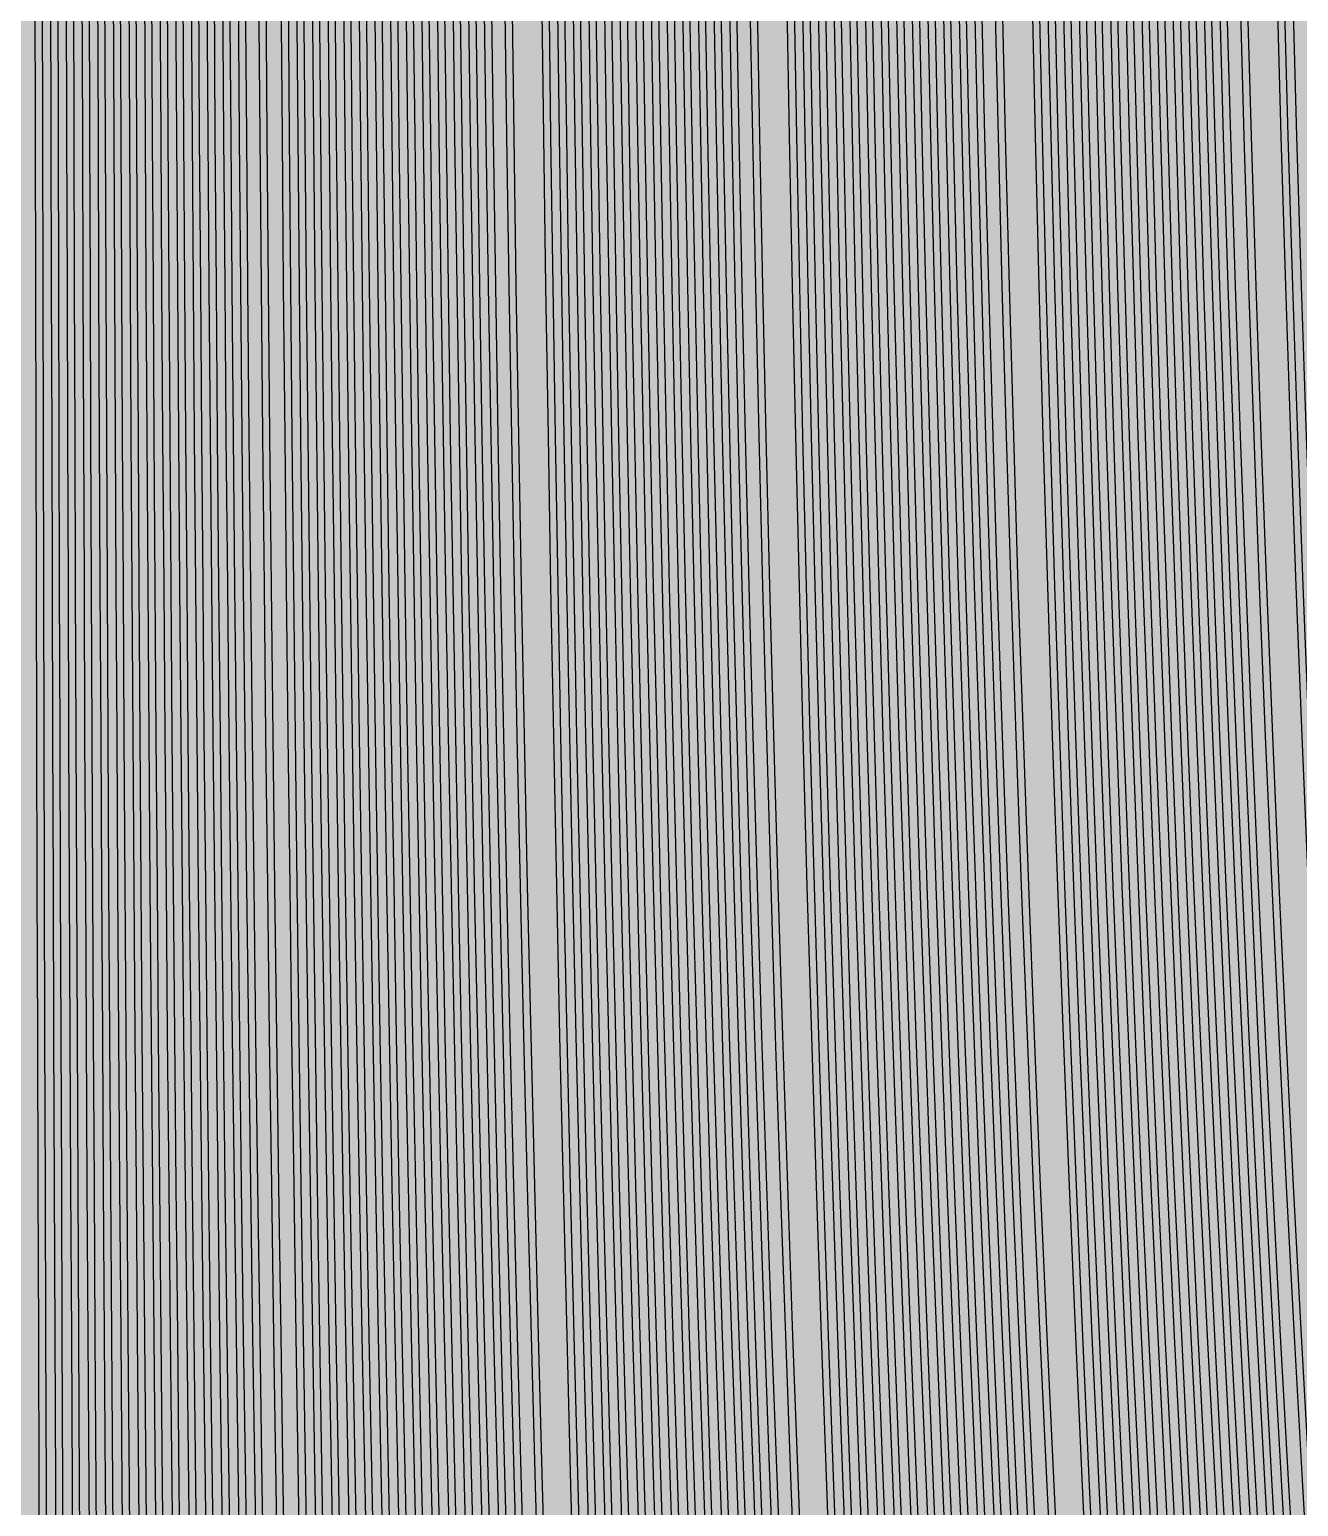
# Model space of a CAD drawing. Header units: metres. Extents: x -7231 to 10969, y -37556 to 1873.
# Drawn here: x 1692.4 to 2064.6, y -761.4 to -327.9 of the extents above; entities that cross this region are included whole.
import ezdxf

# ---------------------------------------------------------------- set-up
doc = ezdxf.new("R2010")
doc.units = ezdxf.units.M
doc.layers.add('Metal1', color=4, linetype='CONTINUOUS')
doc.layers.add('Polyimide', color=7, linetype='CONTINUOUS')

msp = doc.modelspace()

# ---------------------------------------------------------------- hatches: boundary and pattern name
at = {"layer": 'Polyimide'}
msp.add_hatch(color=7, dxfattribs=at).paths.add_polyline_path([(4065.69, -468), (4066.67, -501.99), (4068.51, -535.99), (4071.41, -569.99), (4075.54, -603.99), (4081.04, -637.99), (4088.01, -671.99), (4096.52, -705.98), (4106.62, -739.98), (4118.33, -773.98), (4131.63, -807.98), (4146.49, -841.98), (4162.87, -875.98), (4180.68, -909.97), (4199.83, -943.97), (4220.22, -977.97), (4241.73, -1011.97), (4264.21, -1045.97), (4287.52, -1079.96), (4311.51, -1113.96), (4336.01, -1147.96), (4360.86, -1181.96), (4385.88, -1215.96), (4410.89, -1249.96), (4435.74, -1283.95), (4460.24, -1317.95), (4484.23, -1351.95), (4507.54, -1385.95), (4530.02, -1419.95), (4551.53, -1453.94), (4571.92, -1487.94), (4591.07, -1521.94), (4608.88, -1555.94), (4625.26, -1589.94), (4640.12, -1623.94), (4653.42, -1657.93), (4665.13, -1691.93), (4675.23, -1725.93), (4683.74, -1759.93), (4690.71, -1793.93), (4696.21, -1827.93), (4700.34, -1861.92), (4703.24, -1895.92), (4705.08, -1929.92), (4706.06, -1963.92), (4706.44, -1997.92), (4706.5, -2031.91), (4706.5, -4793.02), (4709.95, -4838.39), (4720.22, -4882.71), (4737.08, -4924.98), (4760.13, -4964.2), (4788.85, -4999.49), (4822.58, -5030.03), (4860.53, -5055.12), (4901.85, -5074.18), (4901.85, -5074.18), (4970.68, -5105.23), (5034.7, -5145.26), (5092.76, -5193.54), (5143.8, -5249.19), (5186.89, -5311.2), (5221.24, -5378.44), (5246.23, -5449.69), (5261.41, -5523.66), (5266.5, -5599), (5261.41, -5674.34), (5246.23, -5748.31), (5221.24, -5819.56), (5186.89, -5886.8), (5143.8, -5948.81), (5092.76, -6004.46), (5034.7, -6052.74), (4970.68, -6092.77), (4901.85, -6123.82), (4860.53, -6142.88), (4822.58, -6167.97), (4788.85, -6198.51), (4760.13, -6233.8), (4737.08, -6273.02), (4720.22, -6315.29), (4709.95, -6359.61), (4706.5, -6404.98), (4706.5, -9221.52), (4709.95, -9266.88), (4720.22, -9311.21), (4737.08, -9353.47), (4760.13, -9392.7), (4788.85, -9427.98), (4822.58, -9458.52), (4860.53, -9483.61), (4901.85, -9502.67), (4970.68, -9533.72), (5034.7, -9573.75), (5092.76, -9622.03), (5143.8, -9677.68), (5186.89, -9739.69), (5221.24, -9806.94), (5246.23, -9878.19), (5261.41, -9952.16), (5266.5, -10027.49), (5261.41, -10102.83), (5246.23, -10176.8), (5221.24, -10248.05), (5186.89, -10315.3), (5143.8, -10377.31), (5092.76, -10432.96), (5034.7, -10481.24), (4970.68, -10521.27), (4901.85, -10552.32), (4860.53, -10571.38), (4822.58, -10596.46), (4788.85, -10627), (4760.13, -10662.29), (4737.08, -10701.52), (4720.22, -10743.78), (4709.95, -10788.1), (4706.5, -10833.47), (4706.5, -13650.01), (4709.95, -13695.38), (4720.22, -13739.7), (4737.08, -13781.96), (4760.13, -13821.19), (4788.85, -13856.48), (4822.58, -13887.02), (4860.53, -13912.11), (4901.85, -13931.17), (4970.68, -13962.22), (5034.7, -14002.25), (5092.76, -14050.53), (5143.8, -14106.18), (5186.89, -14168.19), (5221.24, -14235.43), (5246.23, -14306.68), (5261.41, -14380.65), (5266.5, -14455.99), (5261.41, -14531.33), (5246.23, -14605.29), (5221.24, -14676.55), (5186.89, -14743.79), (5143.8, -14805.8), (5092.76, -14861.45), (5034.7, -14909.73), (4970.68, -14949.76), (4901.85, -14980.81), (4860.53, -14999.87), (4822.58, -15024.96), (4788.85, -15055.5), (4760.13, -15090.79), (4737.08, -15130.01), (4720.22, -15172.27), (4709.95, -15216.6), (4706.5, -15261.97), (4706.5, -15455.99), (4720.95, -15750.04), (4764.14, -16041.26), (4835.68, -16326.84), (4934.86, -16604.04), (5060.74, -16870.18), (5212.09, -17122.7), (5387.47, -17359.17), (5585.18, -17577.31), (5803.32, -17775.02), (6039.79, -17950.4), (6292.31, -18101.75), (6558.45, -18227.63), (6835.65, -18326.81), (7121.23, -18398.34), (7412.45, -18441.54), (7706.5, -18455.99), (9969.01, -18455.99), (10047.42, -18459.84), (10125.08, -18471.36), (10201.23, -18490.44), (10275.15, -18516.89), (10346.12, -18550.45), (10413.46, -18590.81), (10476.52, -18637.58), (10534.69, -18690.3), (10587.41, -18748.47), (10634.18, -18811.53), (10674.54, -18878.87), (10708.11, -18949.84), (10734.56, -19023.76), (10753.63, -19099.92), (10765.15, -19177.58), (10769.01, -19255.99), (10769.01, -20895.8), (10730.24, -20951.41), (10694.6, -21009.08), (10662.21, -21068.63), (10633.17, -21129.89), (10607.55, -21192.66), (10585.45, -21256.74), (10566.93, -21321.96), (10552.05, -21388.09), (10540.84, -21454.95), (10533.35, -21522.33), (10529.6, -21590.02), (10529.6, -21657.81), (10533.35, -21725.5), (10540.84, -21792.87), (10552.05, -21859.73), (10566.93, -21925.87), (10585.45, -21991.08), (10607.55, -22055.17), (10633.17, -22117.94), (10662.21, -22179.19), (10694.6, -22238.74), (10730.24, -22296.41), (10769.01, -22352.03), (10769.01, -32454.24), (10728.74, -32510.49), (10691.72, -32568.92), (10658.05, -32629.35), (10627.85, -32691.58), (10601.2, -32755.42), (10578.21, -32820.67), (10558.93, -32887.1), (10543.44, -32954.52), (10531.77, -33022.71), (10523.97, -33091.44), (10520.07, -33160.51), (10520.07, -33229.69), (10523.97, -33298.75), (10531.77, -33367.49), (10543.44, -33435.67), (10558.93, -33503.09), (10578.21, -33569.53), (10601.2, -33634.77), (10627.85, -33698.61), (10658.05, -33760.85), (10691.72, -33821.28), (10728.74, -33879.71), (10769.01, -33935.96), (10769.01, -36556), (10765.15, -36634.41), (10753.63, -36712.07), (10734.56, -36788.23), (10708.11, -36862.15), (10674.54, -36933.12), (10634.18, -37000.46), (10587.41, -37063.51), (10534.69, -37121.69), (10476.52, -37174.41), (10413.46, -37221.18), (10346.12, -37261.54), (10275.15, -37295.1), (10201.23, -37321.55), (10125.08, -37340.63), (10047.42, -37352.15), (9969.01, -37356), (-6231.01, -37356), (-6309.42, -37352.15), (-6387.08, -37340.63), (-6463.23, -37321.55), (-6537.15, -37295.1), (-6608.12, -37261.54), (-6675.46, -37221.18), (-6738.52, -37174.41), (-6796.69, -37121.69), (-6849.41, -37063.51), (-6896.18, -37000.46), (-6936.54, -36933.12), (-6970.11, -36862.15), (-6996.56, -36788.23), (-7015.63, -36712.07), (-7027.15, -36634.41), (-7031.01, -36556), (-7031.01, -33936), (-6990.74, -33879.75), (-6953.7, -33821.31), (-6920.03, -33760.88), (-6889.82, -33698.64), (-6863.18, -33634.8), (-6840.18, -33569.55), (-6820.9, -33503.11), (-6805.4, -33435.69), (-6793.74, -33367.49), (-6785.94, -33298.75), (-6782.03, -33229.68), (-6782.03, -33160.5), (-6785.94, -33091.43), (-6793.74, -33022.69), (-6805.4, -32954.5), (-6820.9, -32887.07), (-6840.18, -32820.63), (-6863.18, -32755.39), (-6889.82, -32691.54), (-6920.03, -32629.3), (-6953.7, -32568.87), (-6990.74, -32510.43), (-7031.01, -32454.18), (-7031.01, -22364.83), (-6990.74, -22308.58), (-6953.7, -22250.14), (-6920.03, -22189.71), (-6889.82, -22127.47), (-6863.18, -22063.62), (-6840.18, -21998.38), (-6820.9, -21931.94), (-6805.4, -21864.51), (-6793.74, -21796.32), (-6785.94, -21727.58), (-6782.03, -21658.51), (-6782.03, -21589.33), (-6785.94, -21520.26), (-6793.74, -21451.52), (-6805.4, -21383.32), (-6820.9, -21315.9), (-6840.18, -21249.46), (-6863.18, -21184.21), (-6889.82, -21120.37), (-6920.03, -21058.13), (-6953.7, -20997.7), (-6990.74, -20939.26), (-7031.01, -20883.01), (-7031.01, -19255.99), (-7027.15, -19177.58), (-7015.63, -19099.92), (-6996.56, -19023.76), (-6970.11, -18949.84), (-6936.54, -18878.87), (-6896.18, -18811.53), (-6849.41, -18748.47), (-6796.69, -18690.3), (-6738.52, -18637.58), (-6675.46, -18590.81), (-6608.12, -18550.45), (-6537.15, -18516.89), (-6463.23, -18490.44), (-6387.08, -18471.36), (-6309.42, -18459.84), (-6231.01, -18455.99), (-3968.5, -18455.99), (-3674.45, -18441.54), (-3383.23, -18398.34), (-3097.65, -18326.81), (-2820.45, -18227.63), (-2554.31, -18101.75), (-2301.79, -17950.4), (-2065.32, -17775.02), (-1847.18, -17577.31), (-1649.47, -17359.17), (-1474.09, -17122.7), (-1322.74, -16870.18), (-1196.86, -16604.04), (-1097.68, -16326.84), (-1026.14, -16041.26), (-982.95, -15750.04), (-968.5, -15455.99), (-968.5, -15261.97), (-971.95, -15216.6), (-982.22, -15172.27), (-999.08, -15130.01), (-1022.13, -15090.79), (-1050.85, -15055.5), (-1084.58, -15024.96), (-1122.53, -14999.87), (-1163.85, -14980.81), (-1232.68, -14949.76), (-1296.7, -14909.73), (-1354.76, -14861.45), (-1405.8, -14805.8), (-1448.89, -14743.79), (-1483.24, -14676.55), (-1508.23, -14605.29), (-1523.41, -14531.33), (-1528.5, -14455.99), (-1523.41, -14380.65), (-1508.23, -14306.68), (-1483.24, -14235.43), (-1448.89, -14168.19), (-1405.8, -14106.18), (-1354.76, -14050.53), (-1296.7, -14002.25), (-1232.68, -13962.22), (-1163.85, -13931.17), (-1122.53, -13912.11), (-1084.58, -13887.02), (-1050.85, -13856.48), (-1022.13, -13821.19), (-999.08, -13781.96), (-982.22, -13739.7), (-971.95, -13695.38), (-968.5, -13650.01), (-968.5, -12309.64), (-971.95, -12264.27), (-982.22, -12219.94), (-999.08, -12177.68), (-1022.13, -12138.46), (-1050.85, -12103.17), (-1084.58, -12072.63), (-1122.53, -12047.54), (-1163.85, -12028.48), (-1232.68, -11997.43), (-1296.7, -11957.4), (-1354.76, -11909.12), (-1405.8, -11853.47), (-1448.89, -11791.46), (-1483.24, -11724.22), (-1508.23, -11652.96), (-1523.41, -11579), (-1528.5, -11503.66), (-1523.41, -11428.32), (-1508.23, -11354.35), (-1483.24, -11283.1), (-1448.89, -11215.86), (-1405.8, -11153.85), (-1354.76, -11098.2), (-1296.7, -11049.92), (-1232.68, -11009.89), (-1163.85, -10978.84), (-1122.53, -10959.78), (-1084.58, -10934.69), (-1050.85, -10904.15), (-1022.13, -10868.86), (-999.08, -10829.63), (-982.22, -10787.37), (-971.95, -10743.05), (-968.5, -10697.68), (-968.5, -9357.31), (-971.95, -9311.94), (-982.22, -9267.62), (-999.08, -9225.35), (-1022.13, -9186.13), (-1050.85, -9150.84), (-1084.58, -9120.3), (-1122.53, -9095.21), (-1163.85, -9076.15), (-1163.85, -9076.15), (-1232.68, -9045.1), (-1296.7, -9005.07), (-1354.76, -8956.79), (-1405.8, -8901.14), (-1448.89, -8839.13), (-1483.24, -8771.89), (-1508.23, -8700.64), (-1523.41, -8626.67), (-1528.5, -8551.33), (-1523.41, -8475.99), (-1508.23, -8402.02), (-1483.24, -8330.77), (-1448.89, -8263.53), (-1405.8, -8201.52), (-1354.76, -8145.87), (-1296.7, -8097.59), (-1232.68, -8057.56), (-1163.85, -8026.51), (-1163.85, -8026.51), (-1122.53, -8007.45), (-1084.58, -7982.36), (-1050.85, -7951.82), (-1022.13, -7916.53), (-999.08, -7877.31), (-982.22, -7835.04), (-971.95, -7790.72), (-968.5, -7745.35), (-968.5, -6404.98), (-971.95, -6359.61), (-982.22, -6315.29), (-999.08, -6273.02), (-1022.13, -6233.8), (-1050.85, -6198.51), (-1084.58, -6167.97), (-1122.53, -6142.88), (-1163.85, -6123.82), (-1163.85, -6123.82), (-1232.68, -6092.77), (-1296.7, -6052.74), (-1354.76, -6004.46), (-1405.8, -5948.81), (-1448.89, -5886.8), (-1483.24, -5819.56), (-1508.23, -5748.31), (-1523.41, -5674.34), (-1528.5, -5599), (-1523.41, -5523.66), (-1508.23, -5449.69), (-1483.24, -5378.44), (-1448.89, -5311.2), (-1405.8, -5249.19), (-1354.76, -5193.54), (-1296.7, -5145.26), (-1232.68, -5105.23), (-1163.85, -5074.18), (-1163.85, -5074.18), (-1122.53, -5055.12), (-1084.58, -5030.03), (-1050.85, -4999.49), (-1022.13, -4964.2), (-999.08, -4924.98), (-982.22, -4882.71), (-971.95, -4838.39), (-968.5, -4793.02), (-968.5, -2031.91), (-968.44, -1997.92), (-968.06, -1963.92), (-967.05, -1929.92), (-965.18, -1895.92), (-962.22, -1861.92), (-958.01, -1827.93), (-952.41, -1793.93), (-945.31, -1759.93), (-936.64, -1725.93), (-926.35, -1691.93), (-914.43, -1657.93), (-900.88, -1623.94), (-885.74, -1589.94), (-869.05, -1555.94), (-850.91, -1521.94), (-831.4, -1487.94), (-810.63, -1453.94), (-788.72, -1419.95), (-765.82, -1385.95), (-742.07, -1351.95), (-717.63, -1317.95), (-692.67, -1283.95), (-667.36, -1249.96), (-641.88, -1215.96), (-616.39, -1181.96), (-591.08, -1147.96), (-566.12, -1113.96), (-541.68, -1079.96), (-517.93, -1045.97), (-495.03, -1011.97), (-473.12, -977.97), (-452.35, -943.97), (-432.84, -909.97), (-414.7, -875.98), (-398.01, -841.98), (-382.87, -807.98), (-369.32, -773.98), (-357.4, -739.98), (-347.11, -705.98), (-338.44, -671.99), (-331.34, -637.99), (-325.74, -603.99), (-321.53, -569.99), (-318.57, -535.99), (-316.7, -501.99), (-315.69, -468), (-315.31, -434), (-315.25, -400), (-315.25, 401), (-315.25, 451), (-315.25, 1644), (-270.25, 1644), (-270.03, 1637.13), (-269.35, 1630.29), (-268.23, 1623.52), (-266.67, 1616.82), (-264.68, 1610.25), (-262.26, 1603.82), (-259.42, 1597.56), (-256.18, 1591.5), (-252.55, 1585.67), (-248.55, 1580.08), (-244.19, 1574.77), (-239.5, 1569.75), (-234.48, 1565.06), (-229.17, 1560.7), (-223.58, 1556.7), (-217.75, 1553.07), (-211.69, 1549.83), (-205.43, 1546.99), (-199, 1544.57), (-192.43, 1542.58), (-185.73, 1541.02), (-178.96, 1539.9), (-172.12, 1539.22), (-165.25, 1539), (-158.38, 1539.22), (-151.54, 1539.9), (-144.77, 1541.02), (-138.07, 1542.58), (-131.5, 1544.57), (-125.07, 1546.99), (-118.81, 1549.83), (-112.75, 1553.07), (-106.92, 1556.7), (-101.33, 1560.7), (-96.02, 1565.06), (-91, 1569.75), (-86.31, 1574.77), (-81.95, 1580.08), (-77.95, 1585.67), (-74.32, 1591.5), (-71.08, 1597.56), (-68.24, 1603.82), (-65.82, 1610.25), (-63.83, 1616.82), (-62.27, 1623.52), (-61.15, 1630.29), (-60.47, 1637.13), (-60.25, 1644), (1853, 1644), (1853, 1573), (3815.25, 1573), (3815.46, 1579.54), (3816.11, 1586.05), (3817.17, 1592.51), (3818.66, 1598.88), (3820.56, 1605.14), (3822.86, 1611.27), (3825.56, 1617.23), (3828.65, 1623), (3832.1, 1628.56), (3835.91, 1633.88), (3840.07, 1638.93), (3844.54, 1643.71), (3849.32, 1648.18), (3854.37, 1652.34), (3859.69, 1656.15), (3865.25, 1659.6), (3871.02, 1662.69), (3876.98, 1665.39), (3883.11, 1667.69), (3889.37, 1669.59), (3895.74, 1671.08), (3902.2, 1672.14), (3908.71, 1672.79), (3915.25, 1673), (3921.79, 1672.79), (3928.3, 1672.14), (3934.76, 1671.08), (3941.13, 1669.59), (3947.39, 1667.69), (3953.52, 1665.39), (3959.48, 1662.69), (3965.25, 1659.6), (3970.81, 1656.15), (3976.13, 1652.34), (3981.18, 1648.18), (3985.96, 1643.71), (3990.43, 1638.93), (3994.59, 1633.88), (3998.4, 1628.56), (4001.85, 1623), (4004.94, 1617.23), (4007.64, 1611.27), (4009.94, 1605.14), (4011.84, 1598.88), (4013.33, 1592.51), (4014.39, 1586.05), (4015.04, 1579.54), (4015.25, 1573), (4065.25, 1573), (4065.25, 451), (4065.25, 401), (4065.25, -400), (4065.31, -434), (4065.69, -468)])

# ---------------------------------------------------------------- linework, layer by layer
at = {"layer": 'Metal1'}
for points in [[(1695.37, -799.38), (1695.21, -755.37), (1695.06, -711.35), (1694.91, -667.33), (1694.78, -623.31), (1694.65, -579.29), (1694.54, -535.27), (1694.43, -491.25), (1694.33, -447.23), (1694.23, -403.21), (1694.15, -359.19), (1694.07, -315.17)], [(1696.07, -315.17), (1696.15, -359.19), (1696.23, -403.21), (1696.33, -447.23), (1696.43, -491.25), (1696.54, -535.26), (1696.65, -579.28), (1696.78, -623.3), (1696.91, -667.32), (1697.06, -711.34), (1697.21, -755.36), (1697.37, -799.38)], [(1700.28, -799.39), (1700.08, -755.37), (1699.89, -711.35), (1699.71, -667.33), (1699.54, -623.31), (1699.39, -579.29), (1699.24, -535.27), (1699.1, -491.25), (1698.97, -447.23), (1698.86, -403.21), (1698.75, -359.19), (1698.66, -315.17)], [(1700.66, -315.17), (1700.75, -359.19), (1700.86, -403.21), (1700.97, -447.23), (1701.1, -491.24), (1701.24, -535.26), (1701.39, -579.28), (1701.54, -623.3), (1701.71, -667.32), (1701.89, -711.34), (1702.08, -755.36), (1702.28, -799.38)], [(1705.2, -799.39), (1704.96, -755.37), (1704.73, -711.35), (1704.51, -667.33), (1704.31, -623.31), (1704.12, -579.29), (1703.94, -535.27), (1703.78, -491.25), (1703.62, -447.23), (1703.48, -403.21), (1703.36, -359.19), (1703.24, -315.17)], [(1705.24, -315.17), (1705.36, -359.19), (1705.48, -403.21), (1705.62, -447.23), (1705.78, -491.24), (1705.94, -535.26), (1706.12, -579.28), (1706.31, -623.3), (1706.51, -667.32), (1706.73, -711.34), (1706.96, -755.36), (1707.2, -799.38)], [(1710.11, -799.39), (1709.83, -755.37), (1709.56, -711.35), (1709.31, -667.33), (1709.07, -623.31), (1708.85, -579.29), (1708.64, -535.27), (1708.45, -491.25), (1708.27, -447.23), (1708.11, -403.21), (1707.96, -359.19), (1707.82, -315.17)], [(1709.82, -315.17), (1709.96, -359.19), (1710.11, -403.21), (1710.27, -447.22), (1710.45, -491.24), (1710.64, -535.26), (1710.85, -579.28), (1711.07, -623.3), (1711.31, -667.32), (1711.56, -711.34), (1711.83, -755.36), (1712.11, -799.37)], [(1715.03, -799.39), (1714.7, -755.37), (1714.4, -711.35), (1714.11, -667.33), (1713.84, -623.31), (1713.58, -579.29), (1713.34, -535.27), (1713.12, -491.25), (1712.92, -447.23), (1712.73, -403.21), (1712.56, -359.19), (1712.41, -315.17)], [(1714.41, -315.17), (1714.56, -359.19), (1714.73, -403.21), (1714.92, -447.22), (1715.12, -491.24), (1715.34, -535.26), (1715.58, -579.28), (1715.84, -623.3), (1716.11, -667.32), (1716.4, -711.34), (1716.7, -755.35), (1717.03, -799.37)], [(1719.94, -799.39), (1719.58, -755.37), (1719.23, -711.35), (1718.91, -667.33), (1718.6, -623.31), (1718.31, -579.29), (1718.05, -535.27), (1717.8, -491.25), (1717.57, -447.23), (1717.36, -403.21), (1717.16, -359.19), (1716.99, -315.18)], [(1718.99, -315.17), (1719.16, -359.19), (1719.36, -403.21), (1719.57, -447.22), (1719.8, -491.24), (1720.05, -535.26), (1720.31, -579.28), (1720.6, -623.3), (1720.91, -667.32), (1721.23, -711.34), (1721.58, -755.35), (1721.94, -799.37)], [(1724.86, -799.39), (1724.45, -755.37), (1724.07, -711.35), (1723.71, -667.33), (1723.36, -623.31), (1723.05, -579.29), (1722.75, -535.27), (1722.47, -491.25), (1722.21, -447.23), (1721.98, -403.21), (1721.77, -359.2), (1721.57, -315.18)], [(1723.57, -315.17), (1723.77, -359.19), (1723.98, -403.2), (1724.21, -447.22), (1724.47, -491.24), (1724.75, -535.26), (1725.05, -579.28), (1725.36, -623.3), (1725.7, -667.32), (1726.07, -711.33), (1726.45, -755.35), (1726.86, -799.37)], [(1729.77, -799.39), (1729.33, -755.37), (1728.9, -711.35), (1728.5, -667.33), (1728.13, -623.31), (1727.78, -579.29), (1727.45, -535.27), (1727.14, -491.25), (1726.86, -447.23), (1726.6, -403.22), (1726.37, -359.2), (1726.15, -315.18)], [(1728.15, -315.17), (1728.37, -359.19), (1728.6, -403.2), (1728.86, -447.22), (1729.14, -491.24), (1729.45, -535.26), (1729.78, -579.28), (1730.13, -623.3), (1730.5, -667.32), (1730.9, -711.33), (1731.32, -755.35), (1731.77, -799.37)], [(1734.69, -799.39), (1734.2, -755.37), (1733.74, -711.35), (1733.3, -667.33), (1732.89, -623.31), (1732.51, -579.29), (1732.15, -535.27), (1731.82, -491.26), (1731.51, -447.24), (1731.23, -403.22), (1730.97, -359.2), (1730.74, -315.18)], [(1732.74, -315.17), (1732.97, -359.18), (1733.23, -403.2), (1733.51, -447.22), (1733.82, -491.24), (1734.15, -535.26), (1734.51, -579.28), (1734.89, -623.3), (1735.3, -667.31), (1735.74, -711.33), (1736.2, -755.35), (1736.69, -799.37)], [(1739.6, -799.39), (1739.07, -755.37), (1738.57, -711.35), (1738.1, -667.33), (1737.66, -623.31), (1737.24, -579.29), (1736.85, -535.28), (1736.49, -491.26), (1736.16, -447.24), (1735.85, -403.22), (1735.57, -359.2), (1735.32, -315.18)], [(1737.32, -315.17), (1737.57, -359.18), (1737.85, -403.2), (1738.16, -447.22), (1738.49, -491.24), (1738.85, -535.26), (1739.24, -579.28), (1739.66, -623.3), (1740.1, -667.31), (1740.57, -711.33), (1741.07, -755.35), (1741.6, -799.37)], [(1744.52, -799.39), (1743.95, -755.37), (1743.41, -711.35), (1742.9, -667.34), (1742.42, -623.32), (1741.97, -579.3), (1741.55, -535.28), (1741.17, -491.26), (1740.81, -447.24), (1740.48, -403.22), (1740.18, -359.2), (1739.9, -315.18)], [(1741.9, -315.17), (1742.18, -359.18), (1742.48, -403.2), (1742.81, -447.22), (1743.17, -491.24), (1743.55, -535.26), (1743.97, -579.28), (1744.42, -623.29), (1744.9, -667.31), (1745.41, -711.33), (1745.95, -755.35), (1746.52, -799.37)], [(1749.43, -799.4), (1748.82, -755.38), (1748.24, -711.36), (1747.7, -667.34), (1747.18, -623.32), (1746.7, -579.3), (1746.26, -535.28), (1745.84, -491.26), (1745.45, -447.24), (1745.1, -403.22), (1744.78, -359.2), (1744.49, -315.18)], [(1746.49, -315.17), (1746.78, -359.18), (1747.1, -403.2), (1747.45, -447.22), (1747.84, -491.24), (1748.26, -535.26), (1748.7, -579.28), (1749.18, -623.29), (1749.7, -667.31), (1750.24, -711.33), (1750.82, -755.35), (1751.43, -799.37)], [(1754.35, -799.4), (1753.69, -755.38), (1753.08, -711.36), (1752.5, -667.34), (1751.95, -623.32), (1751.44, -579.3), (1750.96, -535.28), (1750.51, -491.26), (1750.1, -447.24), (1749.72, -403.22), (1749.38, -359.2), (1749.07, -315.18)], [(1751.07, -315.16), (1751.38, -359.18), (1751.72, -403.2), (1752.1, -447.22), (1752.51, -491.24), (1752.96, -535.26), (1753.44, -579.27), (1753.95, -623.29), (1754.5, -667.31), (1755.08, -711.33), (1755.69, -755.35), (1756.35, -799.37)], [(1759.26, -799.4), (1758.57, -755.38), (1757.91, -711.36), (1757.29, -667.34), (1756.71, -623.32), (1756.17, -579.3), (1755.66, -535.28), (1755.19, -491.26), (1754.75, -447.24), (1754.35, -403.22), (1753.98, -359.2), (1753.65, -315.18)], [(1755.65, -315.16), (1755.98, -359.18), (1756.35, -403.2), (1756.75, -447.22), (1757.19, -491.24), (1757.66, -535.26), (1758.17, -579.27), (1758.71, -623.29), (1759.29, -667.31), (1759.91, -711.33), (1760.57, -755.35), (1761.26, -799.36)], [(1765.43, -799.4), (1764.72, -755.38), (1764.05, -711.36), (1763.41, -667.34), (1762.82, -623.32), (1762.26, -579.3), (1761.74, -535.28), (1761.26, -491.26), (1760.81, -447.24), (1760.4, -403.22), (1760.02, -359.2), (1759.69, -315.18)], [(1761.69, -315.16), (1762.02, -359.18), (1762.4, -403.2), (1762.81, -447.22), (1763.26, -491.24), (1763.74, -535.26), (1764.26, -579.27), (1764.82, -623.29), (1765.41, -667.31), (1766.05, -711.33), (1766.72, -755.35), (1767.43, -799.36)], [(1772.01, -799.4), (1771.29, -755.38), (1770.61, -711.36), (1769.97, -667.34), (1769.37, -623.32), (1768.81, -579.3), (1768.28, -535.28), (1767.79, -491.26), (1767.34, -447.24), (1766.92, -403.22), (1766.54, -359.2), (1766.2, -315.18)], [(1768.2, -315.16), (1768.54, -359.18), (1768.92, -403.2), (1769.34, -447.22), (1769.79, -491.24), (1770.28, -535.26), (1770.81, -579.27), (1771.37, -623.29), (1771.97, -667.31), (1772.61, -711.33), (1773.29, -755.35), (1774.01, -799.36)], [(1776.92, -799.4), (1776.17, -755.38), (1775.45, -711.36), (1774.77, -667.34), (1774.14, -623.32), (1773.54, -579.3), (1772.98, -535.28), (1772.46, -491.26), (1771.99, -447.24), (1771.55, -403.22), (1771.15, -359.2), (1770.79, -315.18)], [(1772.79, -315.16), (1773.15, -359.18), (1773.55, -403.2), (1773.99, -447.22), (1774.46, -491.24), (1774.98, -535.25), (1775.54, -579.27), (1776.14, -623.29), (1776.77, -667.31), (1777.45, -711.33), (1778.17, -755.35), (1778.92, -799.36)], [(1781.84, -799.4), (1781.04, -755.38), (1780.28, -711.36), (1779.57, -667.34), (1778.9, -623.32), (1778.27, -579.3), (1777.68, -535.28), (1777.14, -491.26), (1776.63, -447.24), (1776.17, -403.22), (1775.75, -359.2), (1775.37, -315.18)], [(1777.37, -315.16), (1777.75, -359.18), (1778.17, -403.2), (1778.63, -447.22), (1779.14, -491.24), (1779.68, -535.25), (1780.27, -579.27), (1780.9, -623.29), (1781.57, -667.31), (1782.28, -711.33), (1783.04, -755.34), (1783.84, -799.36)], [(1786.75, -799.4), (1785.91, -755.38), (1785.12, -711.36), (1784.37, -667.34), (1783.66, -623.32), (1783, -579.3), (1782.39, -535.28), (1781.81, -491.26), (1781.28, -447.24), (1780.8, -403.22), (1780.35, -359.2), (1779.95, -315.18)], [(1781.95, -315.16), (1782.35, -359.18), (1782.8, -403.2), (1783.28, -447.22), (1783.81, -491.24), (1784.39, -535.25), (1785, -579.27), (1785.66, -623.29), (1786.37, -667.31), (1787.12, -711.33), (1787.91, -755.34), (1788.75, -799.36)], [(1791.67, -799.4), (1790.79, -755.38), (1789.95, -711.36), (1789.17, -667.34), (1788.43, -623.32), (1787.73, -579.3), (1787.09, -535.28), (1786.49, -491.26), (1785.93, -447.24), (1785.42, -403.22), (1784.96, -359.2), (1784.54, -315.18)], [(1786.53, -315.16), (1786.96, -359.18), (1787.42, -403.2), (1787.93, -447.22), (1788.49, -491.23), (1789.09, -535.25), (1789.73, -579.27), (1790.43, -623.29), (1791.17, -667.31), (1791.95, -711.32), (1792.79, -755.34), (1793.67, -799.36)], [(1796.58, -799.4), (1795.66, -755.38), (1794.79, -711.36), (1793.97, -667.34), (1793.19, -623.32), (1792.47, -579.3), (1791.79, -535.28), (1791.16, -491.26), (1790.58, -447.24), (1790.04, -403.22), (1789.56, -359.2), (1789.12, -315.18)], [(1791.12, -315.16), (1791.56, -359.18), (1792.04, -403.2), (1792.58, -447.22), (1793.16, -491.23), (1793.79, -535.25), (1794.47, -579.27), (1795.19, -623.29), (1795.97, -667.31), (1796.79, -711.32), (1797.66, -755.34), (1798.58, -799.36)], [(1801.5, -799.4), (1800.54, -755.38), (1799.62, -711.36), (1798.76, -667.34), (1797.96, -623.32), (1797.2, -579.3), (1796.49, -535.28), (1795.83, -491.26), (1795.23, -447.24), (1794.67, -403.22), (1794.16, -359.2), (1793.7, -315.18)], [(1795.7, -315.16), (1796.16, -359.18), (1796.67, -403.2), (1797.23, -447.22), (1797.83, -491.23), (1798.49, -535.25), (1799.2, -579.27), (1799.96, -623.29), (1800.76, -667.31), (1801.62, -711.32), (1802.54, -755.34), (1803.5, -799.36)], [(1806.41, -799.4), (1805.41, -755.38), (1804.46, -711.36), (1803.56, -667.34), (1802.72, -623.32), (1801.93, -579.3), (1801.19, -535.28), (1800.51, -491.26), (1799.87, -447.24), (1799.29, -403.22), (1798.76, -359.2), (1798.28, -315.18)], [(1800.28, -315.16), (1800.76, -359.18), (1801.29, -403.2), (1801.87, -447.21), (1802.51, -491.23), (1803.19, -535.25), (1803.93, -579.27), (1804.72, -623.29), (1805.56, -667.3), (1806.46, -711.32), (1807.41, -755.34), (1808.41, -799.36)], [(1811.33, -799.41), (1810.28, -755.39), (1809.29, -711.36), (1808.36, -667.34), (1807.48, -623.32), (1806.66, -579.3), (1805.89, -535.28), (1805.18, -491.26), (1804.52, -447.24), (1803.92, -403.22), (1803.37, -359.2), (1802.87, -315.18)], [(1804.87, -315.16), (1805.37, -359.18), (1805.92, -403.2), (1806.52, -447.21), (1807.18, -491.23), (1807.89, -535.25), (1808.66, -579.27), (1809.48, -623.29), (1810.36, -667.3), (1811.29, -711.32), (1812.28, -755.34), (1813.33, -799.36)], [(1816.24, -799.41), (1815.16, -755.39), (1814.13, -711.37), (1813.16, -667.35), (1812.25, -623.32), (1811.39, -579.3), (1810.6, -535.28), (1809.86, -491.26), (1809.17, -447.24), (1808.54, -403.22), (1807.97, -359.2), (1807.45, -315.18)], [(1809.45, -315.16), (1809.97, -359.18), (1810.54, -403.2), (1811.17, -447.21), (1811.85, -491.23), (1812.6, -535.25), (1813.39, -579.27), (1814.25, -623.28), (1815.16, -667.3), (1816.13, -711.32), (1817.16, -755.34), (1818.24, -799.36)], [(1821.16, -799.41), (1820.03, -755.39), (1818.96, -711.37), (1817.96, -667.35), (1817.01, -623.33), (1816.13, -579.31), (1815.3, -535.28), (1814.53, -491.26), (1813.82, -447.24), (1813.17, -403.22), (1812.57, -359.2), (1812.03, -315.18)], [(1814.03, -315.16), (1814.57, -359.18), (1815.17, -403.2), (1815.82, -447.21), (1816.53, -491.23), (1817.3, -535.25), (1818.13, -579.27), (1819.01, -623.28), (1819.96, -667.3), (1820.96, -711.32), (1822.03, -755.34), (1823.16, -799.35)], [(1826.07, -799.41), (1824.91, -755.39), (1823.8, -711.37), (1822.76, -667.35), (1821.78, -623.33), (1820.86, -579.31), (1820, -535.29), (1819.2, -491.27), (1818.47, -447.24), (1817.79, -403.22), (1817.17, -359.2), (1816.62, -315.18)], [(1818.62, -315.16), (1819.17, -359.18), (1819.79, -403.19), (1820.47, -447.21), (1821.2, -491.23), (1822, -535.25), (1822.86, -579.27), (1823.78, -623.28), (1824.76, -667.3), (1825.8, -711.32), (1826.9, -755.34), (1828.07, -799.35)], [(1830.99, -799.41), (1829.78, -755.39), (1828.63, -711.37), (1827.56, -667.35), (1826.54, -623.33), (1825.59, -579.31), (1824.7, -535.29), (1823.88, -491.27), (1823.11, -447.25), (1822.41, -403.22), (1821.78, -359.2), (1821.2, -315.18)], [(1823.2, -315.16), (1823.78, -359.18), (1824.41, -403.19), (1825.11, -447.21), (1825.88, -491.23), (1826.7, -535.25), (1827.59, -579.26), (1828.54, -623.28), (1829.55, -667.3), (1830.63, -711.32), (1831.78, -755.34), (1832.99, -799.35)], [(1835.9, -799.41), (1834.65, -755.39), (1833.47, -711.37), (1832.35, -667.35), (1831.3, -623.33), (1830.32, -579.31), (1829.4, -535.29), (1828.55, -491.27), (1827.76, -447.25), (1827.04, -403.23), (1826.38, -359.2), (1825.78, -315.18)], [(1827.78, -315.16), (1828.38, -359.18), (1829.04, -403.19), (1829.76, -447.21), (1830.55, -491.23), (1831.4, -535.25), (1832.32, -579.26), (1833.3, -623.28), (1834.35, -667.3), (1835.47, -711.32), (1836.65, -755.33), (1837.9, -799.35)], [(1842.07, -799.41), (1840.8, -755.39), (1839.6, -711.37), (1838.47, -667.35), (1837.41, -623.33), (1836.41, -579.31), (1835.48, -535.29), (1834.62, -491.27), (1833.82, -447.25), (1833.09, -403.23), (1832.42, -359.21), (1831.82, -315.18)], [(1833.82, -315.16), (1834.42, -359.18), (1835.09, -403.19), (1835.82, -447.21), (1836.62, -491.23), (1837.48, -535.25), (1838.41, -579.26), (1839.41, -623.28), (1840.47, -667.3), (1841.6, -711.32), (1842.8, -755.33), (1844.07, -799.35)], [(1852.41, -799.41), (1851.2, -755.39), (1850.07, -711.37), (1849, -667.35), (1847.99, -623.33), (1847.04, -579.31), (1846.16, -535.29), (1845.34, -491.27), (1844.58, -447.25), (1843.89, -403.22), (1843.26, -359.2), (1842.68, -315.18)], [(1844.68, -315.16), (1845.26, -359.18), (1845.89, -403.19), (1846.58, -447.21), (1847.34, -491.23), (1848.16, -535.25), (1849.04, -579.27), (1849.99, -623.28), (1851, -667.3), (1852.07, -711.32), (1853.2, -755.34), (1854.4, -799.35)], [(1857.32, -799.41), (1856.08, -755.39), (1854.9, -711.37), (1853.79, -667.35), (1852.75, -623.33), (1851.77, -579.31), (1850.86, -535.29), (1850.02, -491.27), (1849.23, -447.25), (1848.51, -403.23), (1847.86, -359.2), (1847.27, -315.18)], [(1849.27, -315.16), (1849.86, -359.18), (1850.51, -403.19), (1851.23, -447.21), (1852.02, -491.23), (1852.86, -535.25), (1853.77, -579.26), (1854.75, -623.28), (1855.79, -667.3), (1856.9, -711.32), (1858.08, -755.33), (1859.32, -799.35)], [(1862.24, -799.41), (1860.95, -755.39), (1859.74, -711.37), (1858.59, -667.35), (1857.52, -623.33), (1856.51, -579.31), (1855.56, -535.29), (1854.69, -491.27), (1853.88, -447.25), (1853.14, -403.23), (1852.46, -359.21), (1851.85, -315.18)], [(1853.85, -315.16), (1854.46, -359.18), (1855.14, -403.19), (1855.88, -447.21), (1856.69, -491.23), (1857.56, -535.25), (1858.51, -579.26), (1859.52, -623.28), (1860.59, -667.3), (1861.74, -711.32), (1862.95, -755.33), (1864.23, -799.35)], [(1867.15, -799.41), (1865.83, -755.39), (1864.57, -711.37), (1863.39, -667.35), (1862.28, -623.33), (1861.24, -579.31), (1860.27, -535.29), (1859.36, -491.27), (1858.53, -447.25), (1857.76, -403.23), (1857.06, -359.21), (1856.43, -315.19)], [(1858.43, -315.16), (1859.06, -359.18), (1859.76, -403.19), (1860.53, -447.21), (1861.36, -491.23), (1862.27, -535.25), (1863.24, -579.26), (1864.28, -623.28), (1865.39, -667.3), (1866.57, -711.32), (1867.82, -755.33), (1869.15, -799.35)], [(1872.06, -799.41), (1870.7, -755.39), (1869.41, -711.37), (1868.19, -667.35), (1867.04, -623.33), (1865.97, -579.31), (1864.97, -535.29), (1864.04, -491.27), (1863.18, -447.25), (1862.39, -403.23), (1861.67, -359.21), (1861.01, -315.19)], [(1863.01, -315.16), (1863.67, -359.17), (1864.39, -403.19), (1865.18, -447.21), (1866.04, -491.23), (1866.97, -535.24), (1867.97, -579.26), (1869.04, -623.28), (1870.19, -667.3), (1871.41, -711.31), (1872.7, -755.33), (1874.06, -799.35)], [(1876.98, -799.41), (1875.57, -755.39), (1874.24, -711.37), (1872.99, -667.35), (1871.81, -623.33), (1870.7, -579.31), (1869.67, -535.29), (1868.71, -491.27), (1867.82, -447.25), (1867.01, -403.23), (1866.27, -359.21), (1865.6, -315.19)], [(1867.6, -315.16), (1868.27, -359.17), (1869.01, -403.19), (1869.82, -447.21), (1870.71, -491.23), (1871.67, -535.24), (1872.7, -579.26), (1873.81, -623.28), (1874.99, -667.3), (1876.24, -711.31), (1877.57, -755.33), (1878.98, -799.35)], [(1881.89, -799.41), (1880.45, -755.39), (1879.08, -711.37), (1877.79, -667.35), (1876.57, -623.33), (1875.43, -579.31), (1874.37, -535.29), (1873.38, -491.27), (1872.47, -447.25), (1871.63, -403.23), (1870.87, -359.21), (1870.18, -315.19)], [(1872.18, -315.16), (1872.87, -359.17), (1873.63, -403.19), (1874.47, -447.21), (1875.38, -491.23), (1876.37, -535.24), (1877.43, -579.26), (1878.57, -623.28), (1879.79, -667.3), (1881.08, -711.31), (1882.45, -755.33), (1883.89, -799.35)], [(1886.81, -799.42), (1885.32, -755.39), (1883.91, -711.37), (1882.59, -667.35), (1881.34, -623.33), (1880.17, -579.31), (1879.07, -535.29), (1878.06, -491.27), (1877.12, -447.25), (1876.26, -403.23), (1875.47, -359.21), (1874.76, -315.19)], [(1876.76, -315.16), (1877.47, -359.17), (1878.26, -403.19), (1879.12, -447.21), (1880.06, -491.23), (1881.07, -535.24), (1882.17, -579.26), (1883.34, -623.28), (1884.58, -667.29), (1885.91, -711.31), (1887.32, -755.33), (1888.81, -799.35)], [(1891.72, -799.42), (1890.2, -755.4), (1888.75, -711.37), (1887.38, -667.35), (1886.1, -623.33), (1884.9, -579.31), (1883.77, -535.29), (1882.73, -491.27), (1881.77, -447.25), (1880.88, -403.23), (1880.08, -359.21), (1879.35, -315.19)], [(1881.35, -315.16), (1882.08, -359.17), (1882.88, -403.19), (1883.77, -447.21), (1884.73, -491.22), (1885.77, -535.24), (1886.9, -579.26), (1888.1, -623.28), (1889.38, -667.29), (1890.75, -711.31), (1892.19, -755.33), (1893.72, -799.35)], [(1896.64, -799.42), (1895.07, -755.4), (1893.58, -711.38), (1892.18, -667.35), (1890.86, -623.33), (1889.63, -579.31), (1888.48, -535.29), (1887.41, -491.27), (1886.42, -447.25), (1885.51, -403.23), (1884.68, -359.21), (1883.93, -315.19)], [(1885.93, -315.16), (1886.68, -359.17), (1887.51, -403.19), (1888.42, -447.21), (1889.41, -491.22), (1890.48, -535.24), (1891.63, -579.26), (1892.86, -623.28), (1894.18, -667.29), (1895.58, -711.31), (1897.07, -755.33), (1898.64, -799.34)], [(1901.55, -799.42), (1899.94, -755.4), (1898.42, -711.38), (1896.98, -667.36), (1895.63, -623.33), (1894.36, -579.31), (1893.18, -535.29), (1892.08, -491.27), (1891.06, -447.25), (1890.13, -403.23), (1889.28, -359.21), (1888.51, -315.19)], [(1890.51, -315.15), (1891.28, -359.17), (1892.13, -403.19), (1893.06, -447.21), (1894.08, -491.22), (1895.18, -535.24), (1896.36, -579.26), (1897.63, -623.28), (1898.98, -667.29), (1900.42, -711.31), (1901.94, -755.33), (1903.55, -799.34)], [(1906.47, -799.42), (1904.82, -755.4), (1903.25, -711.38), (1901.78, -667.36), (1900.39, -623.34), (1899.09, -579.31), (1897.88, -535.29), (1896.75, -491.27), (1895.71, -447.25), (1894.76, -403.23), (1893.88, -359.21), (1893.1, -315.19)], [(1895.1, -315.15), (1895.88, -359.17), (1896.75, -403.19), (1897.71, -447.21), (1898.75, -491.22), (1899.88, -535.24), (1901.09, -579.26), (1902.39, -623.27), (1903.78, -667.29), (1905.25, -711.31), (1906.82, -755.33), (1908.47, -799.34)], [(1911.38, -799.42), (1909.69, -755.4), (1908.09, -711.38), (1906.58, -667.36), (1905.16, -623.34), (1903.83, -579.32), (1902.58, -535.29), (1901.43, -491.27), (1900.36, -447.25), (1899.38, -403.23), (1898.49, -359.21), (1897.68, -315.19)], [(1899.68, -315.15), (1900.49, -359.17), (1901.38, -403.19), (1902.36, -447.21), (1903.43, -491.22), (1904.58, -535.24), (1905.82, -579.26), (1907.16, -623.27), (1908.58, -667.29), (1910.09, -711.31), (1911.69, -755.32), (1913.38, -799.34)], [(1917.55, -799.42), (1915.84, -755.4), (1914.22, -711.38), (1912.7, -667.36), (1911.26, -623.34), (1909.92, -579.32), (1908.66, -535.29), (1907.5, -491.27), (1906.42, -447.25), (1905.43, -403.23), (1904.53, -359.21), (1903.71, -315.19)], [(1905.71, -315.15), (1906.53, -359.17), (1907.43, -403.19), (1908.42, -447.21), (1909.5, -491.22), (1910.66, -535.24), (1911.92, -579.26), (1913.26, -623.27), (1914.7, -667.29), (1916.22, -711.31), (1917.84, -755.32), (1919.55, -799.34)], [(1927.89, -799.42), (1926.24, -755.4), (1924.69, -711.38), (1923.22, -667.36), (1921.84, -623.34), (1920.55, -579.31), (1919.34, -535.29), (1918.22, -491.27), (1917.18, -447.25), (1916.23, -403.23), (1915.36, -359.21), (1914.58, -315.19)], [(1916.58, -315.15), (1917.36, -359.17), (1918.23, -403.19), (1919.18, -447.21), (1920.22, -491.22), (1921.34, -535.24), (1922.55, -579.26), (1923.84, -623.27), (1925.22, -667.29), (1926.69, -711.31), (1928.24, -755.33), (1929.88, -799.34)], [(1932.8, -799.42), (1931.12, -755.4), (1929.52, -711.38), (1928.02, -667.36), (1926.6, -623.34), (1925.28, -579.31), (1924.04, -535.29), (1922.89, -491.27), (1921.83, -447.25), (1920.85, -403.23), (1919.97, -359.21), (1919.16, -315.19)], [(1921.16, -315.15), (1921.97, -359.17), (1922.85, -403.19), (1923.83, -447.21), (1924.89, -491.22), (1926.04, -535.24), (1927.28, -579.26), (1928.6, -623.27), (1930.02, -667.29), (1931.52, -711.31), (1933.11, -755.32), (1934.8, -799.34)], [(1937.72, -799.42), (1935.99, -755.4), (1934.36, -711.38), (1932.82, -667.36), (1931.37, -623.34), (1930.01, -579.32), (1928.74, -535.29), (1927.57, -491.27), (1926.48, -447.25), (1925.48, -403.23), (1924.57, -359.21), (1923.75, -315.19)], [(1925.75, -315.15), (1926.57, -359.17), (1927.48, -403.19), (1928.48, -447.2), (1929.57, -491.22), (1930.74, -535.24), (1932.01, -579.26), (1933.37, -623.27), (1934.82, -667.29), (1936.36, -711.31), (1937.99, -755.32), (1939.71, -799.34)], [(1942.63, -799.42), (1940.86, -755.4), (1939.19, -711.38), (1937.62, -667.36), (1936.13, -623.34), (1934.74, -579.32), (1933.45, -535.3), (1932.24, -491.27), (1931.13, -447.25), (1930.1, -403.23), (1929.17, -359.21), (1928.33, -315.19)], [(1930.33, -315.15), (1931.17, -359.17), (1932.1, -403.19), (1933.13, -447.2), (1934.24, -491.22), (1935.44, -535.24), (1936.74, -579.26), (1938.13, -623.27), (1939.61, -667.29), (1941.19, -711.31), (1942.86, -755.32), (1944.63, -799.34)], [(1947.55, -799.42), (1945.74, -755.4), (1944.03, -711.38), (1942.41, -667.36), (1940.9, -623.34), (1939.47, -579.32), (1938.15, -535.3), (1936.91, -491.27), (1935.77, -447.25), (1934.73, -403.23), (1933.77, -359.21), (1932.91, -315.19)], [(1934.91, -315.15), (1935.77, -359.17), (1936.73, -403.19), (1937.77, -447.2), (1938.91, -491.22), (1940.15, -535.24), (1941.47, -579.25), (1942.9, -623.27), (1944.41, -667.29), (1946.03, -711.31), (1947.74, -755.32), (1949.54, -799.34)], [(1952.46, -799.42), (1950.61, -755.4), (1948.86, -711.38), (1947.21, -667.36), (1945.66, -623.34), (1944.21, -579.32), (1942.85, -535.3), (1941.59, -491.28), (1940.42, -447.25), (1939.35, -403.23), (1938.38, -359.21), (1937.49, -315.19)], [(1939.49, -315.15), (1940.38, -359.17), (1941.35, -403.19), (1942.42, -447.2), (1943.59, -491.22), (1944.85, -535.24), (1946.21, -579.25), (1947.66, -623.27), (1949.21, -667.29), (1950.86, -711.3), (1952.61, -755.32), (1954.46, -799.34)], [(1957.38, -799.43), (1955.49, -755.4), (1953.7, -711.38), (1952.01, -667.36), (1950.42, -623.34), (1948.94, -579.32), (1947.55, -535.3), (1946.26, -491.28), (1945.07, -447.25), (1943.98, -403.23), (1942.98, -359.21), (1942.08, -315.19)], [(1944.08, -315.15), (1944.98, -359.17), (1945.98, -403.19), (1947.07, -447.2), (1948.26, -491.22), (1949.55, -535.24), (1950.94, -579.25), (1952.42, -623.27), (1954.01, -667.29), (1955.7, -711.3), (1957.48, -755.32), (1959.37, -799.34)], [(1962.29, -799.43), (1960.36, -755.4), (1958.53, -711.38), (1956.81, -667.36), (1955.19, -623.34), (1953.67, -579.32), (1952.25, -535.3), (1950.93, -491.28), (1949.72, -447.26), (1948.6, -403.23), (1947.58, -359.21), (1946.66, -315.19)], [(1948.66, -315.15), (1949.58, -359.17), (1950.6, -403.19), (1951.72, -447.2), (1952.93, -491.22), (1954.25, -535.24), (1955.67, -579.25), (1957.19, -623.27), (1958.81, -667.29), (1960.53, -711.3), (1962.36, -755.32), (1964.29, -799.34)], [(1967.21, -799.43), (1965.23, -755.41), (1963.37, -711.38), (1961.61, -667.36), (1959.95, -623.34), (1958.4, -579.32), (1956.95, -535.3), (1955.61, -491.28), (1954.37, -447.26), (1953.22, -403.23), (1952.18, -359.21), (1951.24, -315.19)], [(1953.24, -315.15), (1954.18, -359.17), (1955.22, -403.18), (1956.36, -447.2), (1957.61, -491.22), (1958.95, -535.24), (1960.4, -579.25), (1961.95, -623.27), (1963.61, -667.29), (1965.37, -711.3), (1967.23, -755.32), (1969.2, -799.34)], [(1972.12, -799.43), (1970.11, -755.41), (1968.2, -711.39), (1966.41, -667.36), (1964.72, -623.34), (1963.13, -579.32), (1961.66, -535.3), (1960.28, -491.28), (1959.01, -447.26), (1957.85, -403.23), (1956.79, -359.21), (1955.83, -315.19)], [(1957.83, -315.15), (1958.79, -359.17), (1959.85, -403.18), (1961.01, -447.2), (1962.28, -491.22), (1963.65, -535.23), (1965.13, -579.25), (1966.72, -623.27), (1968.4, -667.28), (1970.2, -711.3), (1972.11, -755.32), (1974.12, -799.33)], [(1977.03, -799.43), (1974.98, -755.41), (1973.04, -711.39), (1971.2, -667.36), (1969.48, -623.34), (1967.87, -579.32), (1966.36, -535.3), (1964.96, -491.28), (1963.66, -447.26), (1962.47, -403.24), (1961.39, -359.21), (1960.41, -315.19)], [(1962.41, -315.15), (1963.39, -359.17), (1964.47, -403.18), (1965.66, -447.2), (1966.96, -491.22), (1968.36, -535.23), (1969.86, -579.25), (1971.48, -623.27), (1973.2, -667.28), (1975.04, -711.3), (1976.98, -755.32), (1979.03, -799.33)], [(1981.95, -799.43), (1979.85, -755.41), (1977.87, -711.39), (1976, -667.37), (1974.25, -623.34), (1972.6, -579.32), (1971.06, -535.3), (1969.63, -491.28), (1968.31, -447.26), (1967.1, -403.24), (1965.99, -359.21), (1964.99, -315.19)], [(1966.99, -315.15), (1967.99, -359.17), (1969.1, -403.18), (1970.31, -447.2), (1971.63, -491.22), (1973.06, -535.23), (1974.6, -579.25), (1976.24, -623.27), (1978, -667.28), (1979.87, -711.3), (1981.85, -755.32), (1983.95, -799.33)], [(1986.86, -799.43), (1984.73, -755.41), (1982.71, -711.39), (1980.8, -667.37), (1979.01, -623.34), (1977.33, -579.32), (1975.76, -535.3), (1974.3, -491.28), (1972.96, -447.26), (1971.72, -403.24), (1970.59, -359.21), (1969.58, -315.19)], [(1971.58, -315.15), (1972.59, -359.17), (1973.72, -403.18), (1974.96, -447.2), (1976.3, -491.22), (1977.76, -535.23), (1979.33, -579.25), (1981.01, -623.27), (1982.8, -667.28), (1984.71, -711.3), (1986.73, -755.31), (1988.86, -799.33)], [(1993.03, -799.43), (1990.88, -755.41), (1988.84, -711.39), (1986.92, -667.37), (1985.11, -623.34), (1983.42, -579.32), (1981.84, -535.3), (1980.37, -491.28), (1979.02, -447.26), (1977.77, -403.24), (1976.63, -359.22), (1975.61, -315.19)], [(1977.61, -315.15), (1978.63, -359.17), (1979.77, -403.18), (1981.02, -447.2), (1982.37, -491.22), (1983.84, -535.23), (1985.42, -579.25), (1987.11, -623.27), (1988.92, -667.28), (1990.84, -711.3), (1992.88, -755.31), (1995.03, -799.33)], [(2003.37, -799.43), (2001.28, -755.41), (1999.31, -711.39), (1997.44, -667.36), (1995.69, -623.34), (1994.05, -579.32), (1992.52, -535.3), (1991.1, -491.28), (1989.78, -447.26), (1988.57, -403.24), (1987.47, -359.21), (1986.48, -315.19)], [(1988.48, -315.15), (1989.47, -359.17), (1990.57, -403.18), (1991.78, -447.2), (1993.09, -491.22), (1994.52, -535.23), (1996.05, -579.25), (1997.69, -623.27), (1999.44, -667.28), (2001.3, -711.3), (2003.28, -755.32), (2005.36, -799.33)], [(2008.28, -799.43), (2006.15, -755.41), (2004.14, -711.39), (2002.24, -667.37), (2000.46, -623.34), (1998.78, -579.32), (1997.22, -535.3), (1995.77, -491.28), (1994.43, -447.26), (1993.2, -403.24), (1992.07, -359.21), (1991.06, -315.19)], [(1993.06, -315.15), (1994.07, -359.17), (1995.2, -403.18), (1996.43, -447.2), (1997.77, -491.22), (1999.22, -535.23), (2000.78, -579.25), (2002.45, -623.27), (2004.24, -667.28), (2006.14, -711.3), (2008.15, -755.32), (2010.28, -799.33)], [(2013.2, -799.43), (2011.03, -755.41), (2008.98, -711.39), (2007.04, -667.37), (2005.22, -623.34), (2003.51, -579.32), (2001.92, -535.3), (2000.44, -491.28), (1999.08, -447.26), (1997.82, -403.24), (1996.68, -359.22), (1995.64, -315.19)], [(1997.64, -315.15), (1998.68, -359.17), (1999.82, -403.18), (2001.07, -447.2), (2002.44, -491.22), (2003.92, -535.23), (2005.51, -579.25), (2007.22, -623.26), (2009.04, -667.28), (2010.97, -711.3), (2013.03, -755.31), (2015.19, -799.33)], [(2018.11, -799.43), (2015.9, -755.41), (2013.81, -711.39), (2011.84, -667.37), (2009.98, -623.35), (2008.25, -579.32), (2006.62, -535.3), (2005.12, -491.28), (2003.72, -447.26), (2002.44, -403.24), (2001.28, -359.22), (2000.23, -315.19)], [(2002.22, -315.15), (2003.28, -359.17), (2004.44, -403.18), (2005.72, -447.2), (2007.12, -491.21), (2008.62, -535.23), (2010.24, -579.25), (2011.98, -623.26), (2013.84, -667.28), (2015.81, -711.3), (2017.9, -755.31), (2020.11, -799.33)], [(2023.03, -799.43), (2020.78, -755.41), (2018.65, -711.39), (2016.64, -667.37), (2014.75, -623.35), (2012.98, -579.32), (2011.33, -535.3), (2009.79, -491.28), (2008.37, -447.26), (2007.07, -403.24), (2005.88, -359.22), (2004.81, -315.19)], [(2006.81, -315.15), (2007.88, -359.16), (2009.07, -403.18), (2010.37, -447.2), (2011.79, -491.21), (2013.32, -535.23), (2014.98, -579.25), (2016.75, -623.26), (2018.64, -667.28), (2020.64, -711.3), (2022.77, -755.31), (2025.02, -799.33)], [(2027.94, -799.43), (2025.65, -755.41), (2023.48, -711.39), (2021.44, -667.37), (2019.51, -623.35), (2017.71, -579.33), (2016.03, -535.3), (2014.46, -491.28), (2013.02, -447.26), (2011.69, -403.24), (2010.48, -359.22), (2009.39, -315.19)], [(2011.39, -315.15), (2012.48, -359.16), (2013.69, -403.18), (2015.02, -447.2), (2016.46, -491.21), (2018.03, -535.23), (2019.71, -579.25), (2021.51, -623.26), (2023.43, -667.28), (2025.48, -711.3), (2027.65, -755.31), (2029.94, -799.33)], [(2032.86, -799.44), (2030.52, -755.41), (2028.32, -711.39), (2026.23, -667.37), (2024.28, -623.35), (2022.44, -579.33), (2020.73, -535.3), (2019.14, -491.28), (2017.67, -447.26), (2016.32, -403.24), (2015.09, -359.22), (2013.97, -315.2)], [(2015.97, -315.15), (2017.09, -359.16), (2018.32, -403.18), (2019.67, -447.2), (2021.14, -491.21), (2022.73, -535.23), (2024.44, -579.25), (2026.27, -623.26), (2028.23, -667.28), (2030.31, -711.29), (2032.52, -755.31), (2034.85, -799.33)], [(2037.77, -799.44), (2035.4, -755.41), (2033.15, -711.39), (2031.03, -667.37), (2029.04, -623.35), (2027.17, -579.33), (2025.43, -535.3), (2023.81, -491.28), (2022.32, -447.26), (2020.94, -403.24), (2019.69, -359.22), (2018.56, -315.2)], [(2020.56, -315.15), (2021.69, -359.16), (2022.94, -403.18), (2024.31, -447.2), (2025.81, -491.21), (2027.43, -535.23), (2029.17, -579.24), (2031.04, -623.26), (2033.03, -667.28), (2035.15, -711.29), (2037.39, -755.31), (2039.77, -799.33)], [(2042.69, -799.44), (2040.27, -755.42), (2037.99, -711.39), (2035.83, -667.37), (2033.81, -623.35), (2031.91, -579.33), (2030.13, -535.31), (2028.49, -491.28), (2026.96, -447.26), (2025.57, -403.24), (2024.29, -359.22), (2023.14, -315.2)], [(2025.14, -315.15), (2026.29, -359.16), (2027.56, -403.18), (2028.96, -447.2), (2030.48, -491.21), (2032.13, -535.23), (2033.9, -579.24), (2035.8, -623.26), (2037.83, -667.28), (2039.98, -711.29), (2042.27, -755.31), (2044.68, -799.32)], [(2047.6, -799.44), (2045.15, -755.42), (2042.82, -711.39), (2040.63, -667.37), (2038.57, -623.35), (2036.64, -579.33), (2034.83, -535.31), (2033.16, -491.28), (2031.61, -447.26), (2030.19, -403.24), (2028.89, -359.22), (2027.72, -315.2)], [(2029.72, -315.15), (2030.89, -359.16), (2032.19, -403.18), (2033.61, -447.19), (2035.16, -491.21), (2036.83, -535.23), (2038.64, -579.24), (2040.57, -623.26), (2042.63, -667.28), (2044.82, -711.29), (2047.14, -755.31), (2049.6, -799.32)], [(2052.52, -799.44), (2050.02, -755.42), (2047.66, -711.4), (2045.43, -667.37), (2043.33, -623.35), (2041.37, -579.33), (2039.54, -535.31), (2037.83, -491.28), (2036.26, -447.26), (2034.81, -403.24), (2033.5, -359.22), (2032.31, -315.2)], [(2034.31, -315.15), (2035.5, -359.16), (2036.81, -403.18), (2038.26, -447.19), (2039.83, -491.21), (2041.53, -535.23), (2043.37, -579.24), (2045.33, -623.26), (2047.43, -667.27), (2049.65, -711.29), (2052.02, -755.31), (2054.51, -799.32)], [(2057.43, -799.44), (2054.89, -755.42), (2052.49, -711.4), (2050.23, -667.37), (2048.1, -623.35), (2046.1, -579.33), (2044.24, -535.31), (2042.51, -491.29), (2040.91, -447.26), (2039.44, -403.24), (2038.1, -359.22), (2036.89, -315.2)], [(2038.89, -315.15), (2040.1, -359.16), (2041.44, -403.18), (2042.91, -447.19), (2044.51, -491.21), (2046.24, -535.23), (2048.1, -579.24), (2050.1, -623.26), (2052.22, -667.27), (2054.49, -711.29), (2056.89, -755.31), (2059.43, -799.32)], [(2062.35, -799.44), (2059.77, -755.42), (2057.33, -711.4), (2055.03, -667.37), (2052.86, -623.35), (2050.83, -579.33), (2048.94, -535.31), (2047.18, -491.29), (2045.56, -447.26), (2044.06, -403.24), (2042.7, -359.22), (2041.47, -315.2)], [(2043.47, -315.15), (2044.7, -359.16), (2046.06, -403.18), (2047.55, -447.19), (2049.18, -491.21), (2050.94, -535.23), (2052.83, -579.24), (2054.86, -623.26), (2057.02, -667.27), (2059.32, -711.29), (2061.76, -755.31), (2064.34, -799.32)], [(2068.51, -799.44), (2065.92, -755.42), (2063.46, -711.4), (2061.15, -667.37), (2058.97, -623.35), (2056.93, -579.33), (2055.02, -535.31), (2053.25, -491.29), (2051.61, -447.26), (2050.11, -403.24), (2048.74, -359.22), (2047.51, -315.2)], [(2049.5, -315.14), (2050.74, -359.16), (2052.11, -403.18), (2053.61, -447.19), (2055.25, -491.21), (2057.02, -535.23), (2058.92, -579.24), (2060.96, -623.26), (2063.14, -667.27), (2065.46, -711.29), (2067.91, -755.3), (2070.51, -799.32)], [(2078.85, -799.44), (2076.32, -755.42), (2073.93, -711.4), (2071.67, -667.37), (2069.54, -623.35), (2067.55, -579.33), (2065.7, -535.31), (2063.97, -491.29), (2062.38, -447.26), (2060.91, -403.24), (2059.58, -359.22), (2058.37, -315.2)], [(2060.37, -315.15), (2061.58, -359.16), (2062.91, -403.18), (2064.38, -447.19), (2065.97, -491.21), (2067.7, -535.23), (2069.55, -579.24), (2071.54, -623.26), (2073.67, -667.27), (2075.92, -711.29), (2078.32, -755.31), (2080.84, -799.32)], [(2083.76, -799.44), (2081.19, -755.42), (2078.76, -711.4), (2076.47, -667.37), (2074.31, -623.35), (2072.29, -579.33), (2070.4, -535.31), (2068.65, -491.29), (2067.03, -447.26), (2065.54, -403.24), (2064.18, -359.22), (2062.96, -315.2)]]:
    msp.add_lwpolyline(points, dxfattribs=at)

doc.saveas('drawing.dxf')
